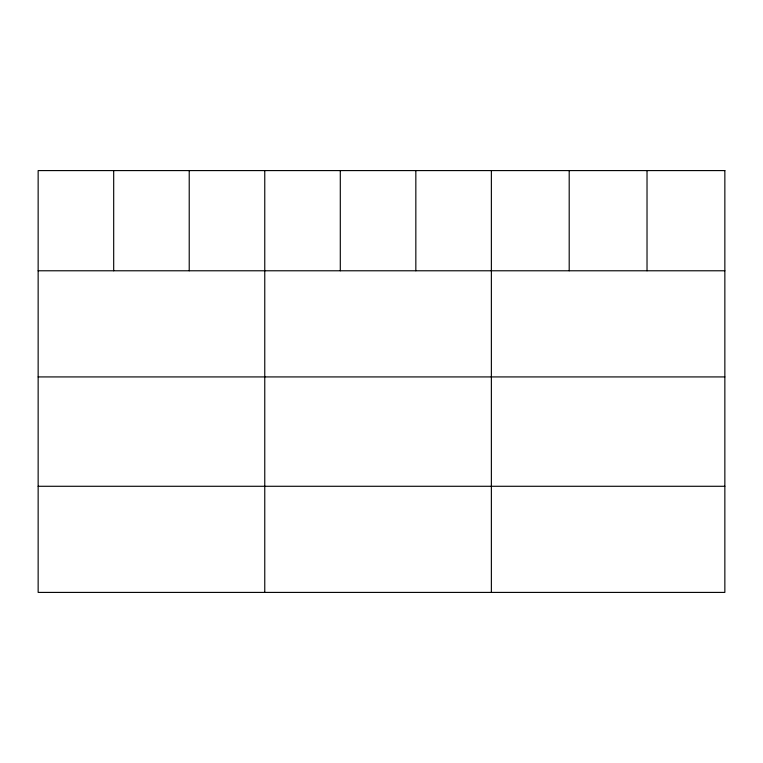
<?xml version="1.0" encoding="UTF-8"?>
<svg xmlns="http://www.w3.org/2000/svg" width="763" height="763" viewBox="0 0 763 763"><rect width="100%" height="100%" fill="white"/><g stroke="black" fill="none" stroke-linecap="round" stroke-linejoin="round"><path stroke-width="1.14" d="M38.15 270.779L724.85 270.779M38.15 376.922L724.85 376.922M38.15 486.279L724.85 486.279M647.024 170.588L647.024 270.779M569.198 170.588L569.198 270.779M491.372 170.588L491.372 592.412M415.835 170.588L415.835 270.779M340.298 170.588L340.298 270.779M264.761 170.588L264.761 592.412M189.224 170.588L189.224 270.779M113.687 170.588L113.687 270.779M724.85 170.588L38.15 170.588L38.15 592.412L724.85 592.412L724.85 170.588"/></g></svg>
